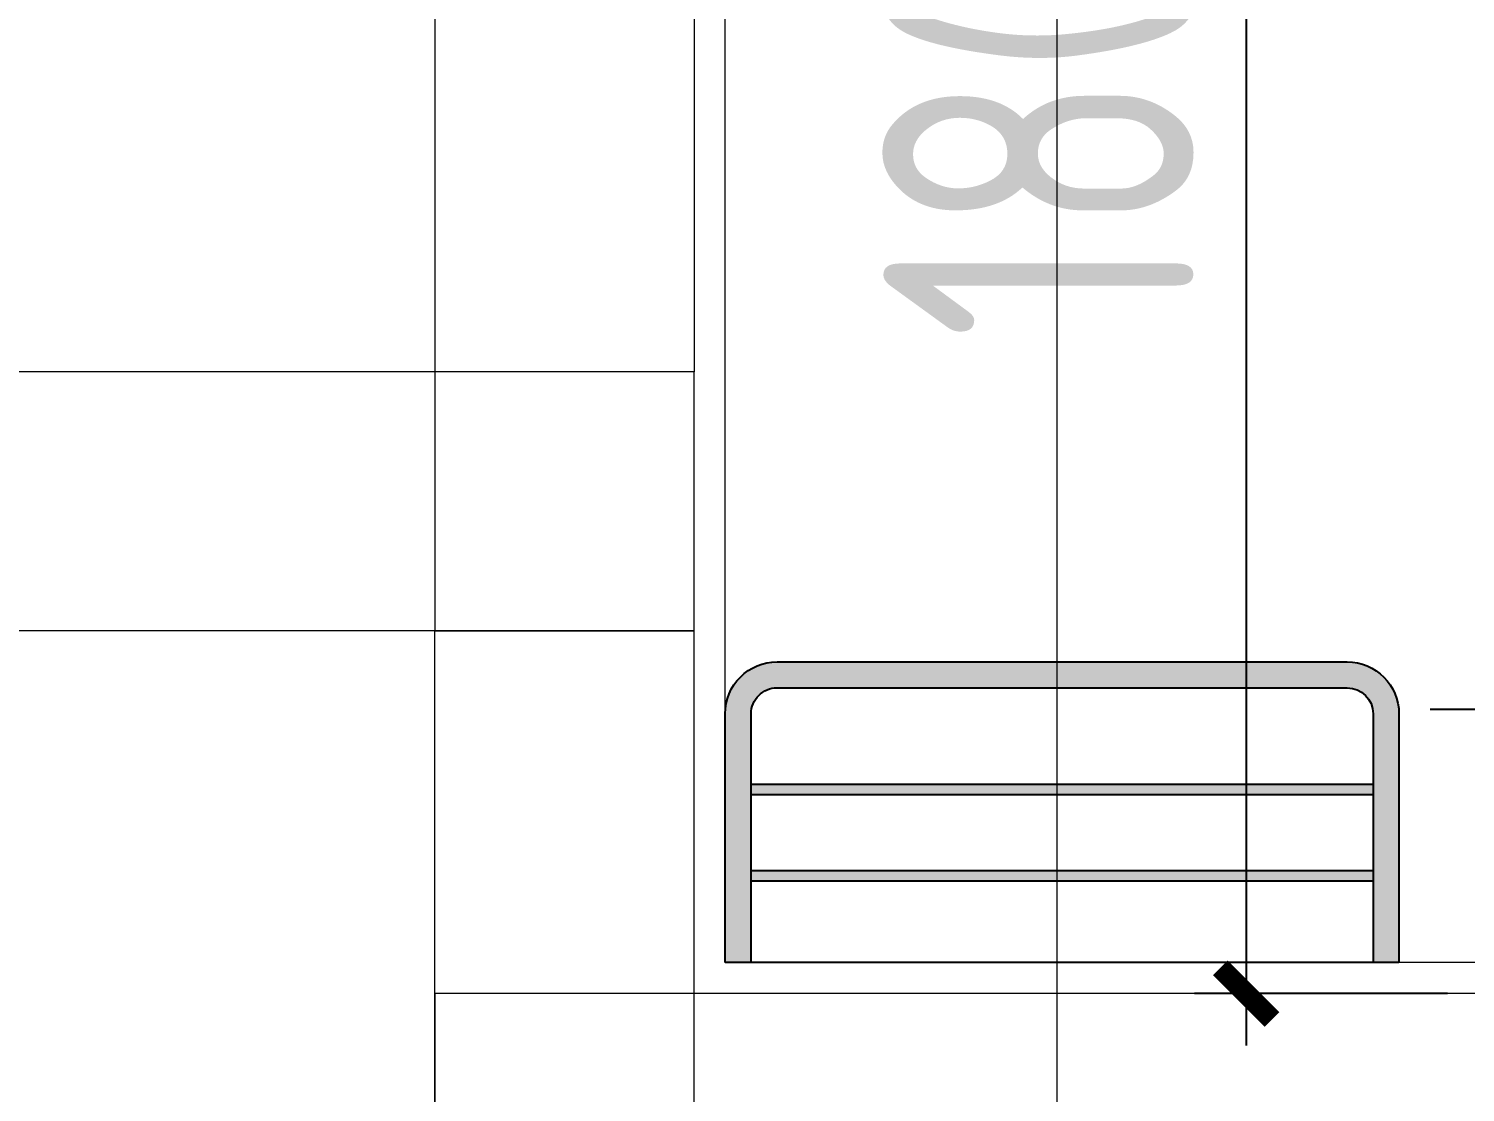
# Model space of a CAD drawing. Extents: x 4 to 13611208, y -605838 to 574722.
# Drawn here: x 13282405 to 13283791, y 190814 to 191841 of the extents above; entities that cross this region are included whole.
import ezdxf

# ---------------------------------------------------------------- set-up
doc = ezdxf.new("R2010")
doc.units = 0
doc.header["$LTSCALE"] = 1000
doc.header["$MEASUREMENT"] = 0
doc.linetypes.add('DOTE', pattern=[2.42, 2, -0.2, 0.02, -0.2])
for name, color, linetype in [('0填充', 8, 'Continuous'), ('DUCT-K-P标注', 7, 'Continuous'), ('DUCT-X-P标注', 7, 'Continuous')]:
    doc.layers.add(name, color=color, linetype=linetype)
doc.layers.add('建筑底图', color=8, linetype='Continuous', lineweight=13)
doc.styles.add('du', font='gbenor.shx', dxfattribs={"width": 0.8, "bigfont": 'hztxt.shx'})
doc.dimstyles.new('67', dxfattribs={"dimscale": 100, "dimtxt": 3, "dimasz": 0.5, "dimexe": 0.5, "dimexo": 2, "dimgap": 0.5, "dimtad": 2, "dimdec": 0, "dimrnd": 5, "dimzin": 0, "dimdsep": 46, "dimtxsty": 'du', "dimblk": 'ARCHTICK', "dimcen": 0, "dimdle": 0.5, "dimclrd": 256, "dimclre": 256, "dimclrt": 256, "dimazin": 0, "dimtfac": 1, "dimtdec": 0, "dimtix": 1, "dimtmove": 2, "dimatfit": 3, "dimfxl": 100, "dimtolj": 1, "dimtzin": 0, "dimlwd": -1, "dimlwe": -1, "dimarcsym": 0})

# ---------------------------------------------------------------- blocks, each defined once
blk = doc.blocks.new('hukk')
at = {"layer": '0填充', "linetype": 'ByBlock', "lineweight": -3}
h = blk.add_hatch(color=0, dxfattribs=at)
h.dxf.hatch_style = 1
h.paths.add_polyline_path([(-678278.6, -731628.3, -0.414214), (-678253.6, -731653.3), (-678253.6, -732203.3, -0.414214), (-678278.6, -732228.3), (-678518.6, -732228.3), (-678518.6, -732253.3), (-678278.6, -732253.3, 0.414214), (-678228.6, -732203.3), (-678228.6, -731653.3, 0.414214), (-678278.6, -731603.3), (-678518.6, -731603.3), (-678518.6, -731628.3)])
h = blk.add_hatch(color=0, dxfattribs=at)
h.dxf.hatch_style = 1
h.paths.add_polyline_path([(-678430.3, -731628.3), (-678440.3, -731628.3), (-678440.3, -732228.3), (-678430.3, -732228.3)])
h.paths.add_polyline_path([(-678347, -731628.3), (-678357, -731628.3), (-678357, -732228.3), (-678347, -732228.3)])
at = {"layer": '0填充', "color": 0, "linetype": 'ByBlock', "lineweight": -3}
for p, q in [((-678278.6, -731603.3), (-678518.6, -731603.3)), ((-678518.6, -731603.3), (-678518.6, -732253.3)), ((-678278.6, -731628.3), (-678518.6, -731628.3)), ((-678440.3, -731628.3), (-678440.3, -732228.3)), ((-678430.3, -731628.3), (-678430.3, -732228.3)), ((-678357, -731628.3), (-678357, -732228.3)), ((-678347, -731628.3), (-678347, -732228.3)), ((-678253.6, -732203.3), (-678253.6, -731653.3)), ((-678228.6, -732203.3), (-678228.6, -731653.3)), ((-678518.6, -732228.3), (-678278.6, -732228.3)), ((-678518.6, -732253.3), (-678278.6, -732253.3))]:
    blk.add_line(p, q, dxfattribs=at)
for centre, radius, start, end in [((-678278.6, -731653.3), 50, 0, 90), ((-678278.6, -731653.3), 25, 0, 90), ((-678278.6, -732203.3), 25, 270, 0), ((-678278.6, -732203.3), 50, 270, 0)]:
    blk.add_arc(centre, radius, start, end, dxfattribs=at)
blk = doc.blocks.new('_FZH')
blk.add_lwpolyline([(-0.5, -0.5), (0.5, -0.5), (0.5, 0.5), (-0.5, 0.5)], close=True)
blk = doc.blocks.new('_ArchTick')
at = {"color": 0, "linetype": 'ByBlock', "const_width": 0.4}
blk.add_lwpolyline([(-0.5, -0.5), (0.5, 0.5)], dxfattribs=at)
blk = doc.blocks.new('*D1014')
at = {"layer": 'DUCT-X-P标注', "transparency": 16777216}
for p, q in [((13283580, 192759.5), (13283580, 190859.5)), ((13283857.4, 192709.5), (13283530, 192709.5)), ((13283774.3, 190909.5), (13283530, 190909.5))]:
    blk.add_line(p, q, dxfattribs=at)
at = {"layer": 'DUCT-X-P标注', "transparency": 16777216, "xscale": 50, "yscale": 50, "zscale": 50}
for p, rotation in [((13283580, 192709.5), 90), ((13283580, 190909.5), 270)]:
    blk.add_blockref('_ArchTick', p, dxfattribs=dict(at, rotation=rotation))
at = {"layer": 'DUCT-X-P标注', "transparency": 16777216, "insert": (13283380, 191809.5), "char_height": 300, "attachment_point": 5, "rotation": 90, "style": 'du'}
blk.add_mtext('\\A1;1800', dxfattribs=at)

msp = doc.modelspace()

# ---------------------------------------------------------------- linework, layer by layer
at = {"layer": 'DUCT-K-P标注', "elevation": 3735}
msp.add_lwpolyline([(13283757.6, 191184.1), (13286330.1, 191184.1), (13286330.1, 190584.5)], dxfattribs=at)
at = {"layer": '建筑底图', "linetype": 'DOTE'}
msp.add_line((13283397.4, 209559.5), (13283397.4, 180083), dxfattribs=at)
at = {"layer": '建筑底图'}
for p, q in [((13282797.4, 194309.5), (13282797.4, 191509.5)), ((13282797.4, 194309.5), (13282797.4, 191509.5)), ((13283047.4, 194309.5), (13283047.4, 191509.5)), ((13283047.4, 194309.5), (13283047.4, 191509.5)), ((13282797.4, 189184.5), (13282797.4, 191259.5)), ((13282797.4, 190909.5), (13282797.4, 191259.5)), ((13282797.4, 190909.5), (13282797.4, 191259.5)), ((13283047.4, 189184.5), (13283047.4, 191259.5)), ((13283047.4, 190909.5), (13283047.4, 191259.5)), ((13283047.4, 190909.5), (13283047.4, 191259.5)), ((13285682.4, 190909.5), (13283047.4, 190909.5))]:
    msp.add_line(p, q, dxfattribs=at)
at = {"layer": '建筑底图', "color": 8}
for p, q in [((13283047.4, 191509.5), (13279022.4, 191509.5)), ((13283047.4, 191259.5), (13279022.4, 191259.5))]:
    msp.add_line(p, q, dxfattribs=at)
at = {"layer": '建筑底图'}
msp.add_lwpolyline([(13285652.4, 190939.5), (13283077.4, 190939.5), (13283077.4, 194279.5), (13284027.4, 194279.5), (13284027.4, 194829.5), (13285652.4, 194829.5), (13285652.4, 194229.5)], dxfattribs=at)

# ---------------------------------------------------------------- block references
at = {"layer": '建筑底图', "xscale": 250, "yscale": 250, "zscale": 250, "rotation": 270}
for p in [(13282922.4, 191384.5), (13282922.4, 191384.5), (13282922.4, 190784.5), (13282922.4, 190784.5)]:
    msp.add_blockref('_FZH', p, dxfattribs=at)
at = {"layer": '建筑底图', "linetype": 'ByBlock', "lineweight": -3, "xscale": -1, "rotation": 270}
msp.add_blockref('hukk', (14015330.7, 869458.2), dxfattribs=at)
msp.add_blockref('hukk', (14015330.7, 869458.2), dxfattribs=at)

# ---------------------------------------------------------------- dimensions: what is measured, and where the dimension line sits
at = {"layer": 'DUCT-X-P标注'}
dim = msp.add_linear_dim(base=(13283580, 190909.5), p1=(13284057.4, 192709.5, 3220), p2=(13283974.3, 190909.5), angle=90, dimstyle='67', dxfattribs=at)
dim.commit()
dim.dimension.update_dxf_attribs({"geometry": '*D1014', "text_midpoint": (13283380, 191809.5)})

doc.saveas('drawing.dxf')
